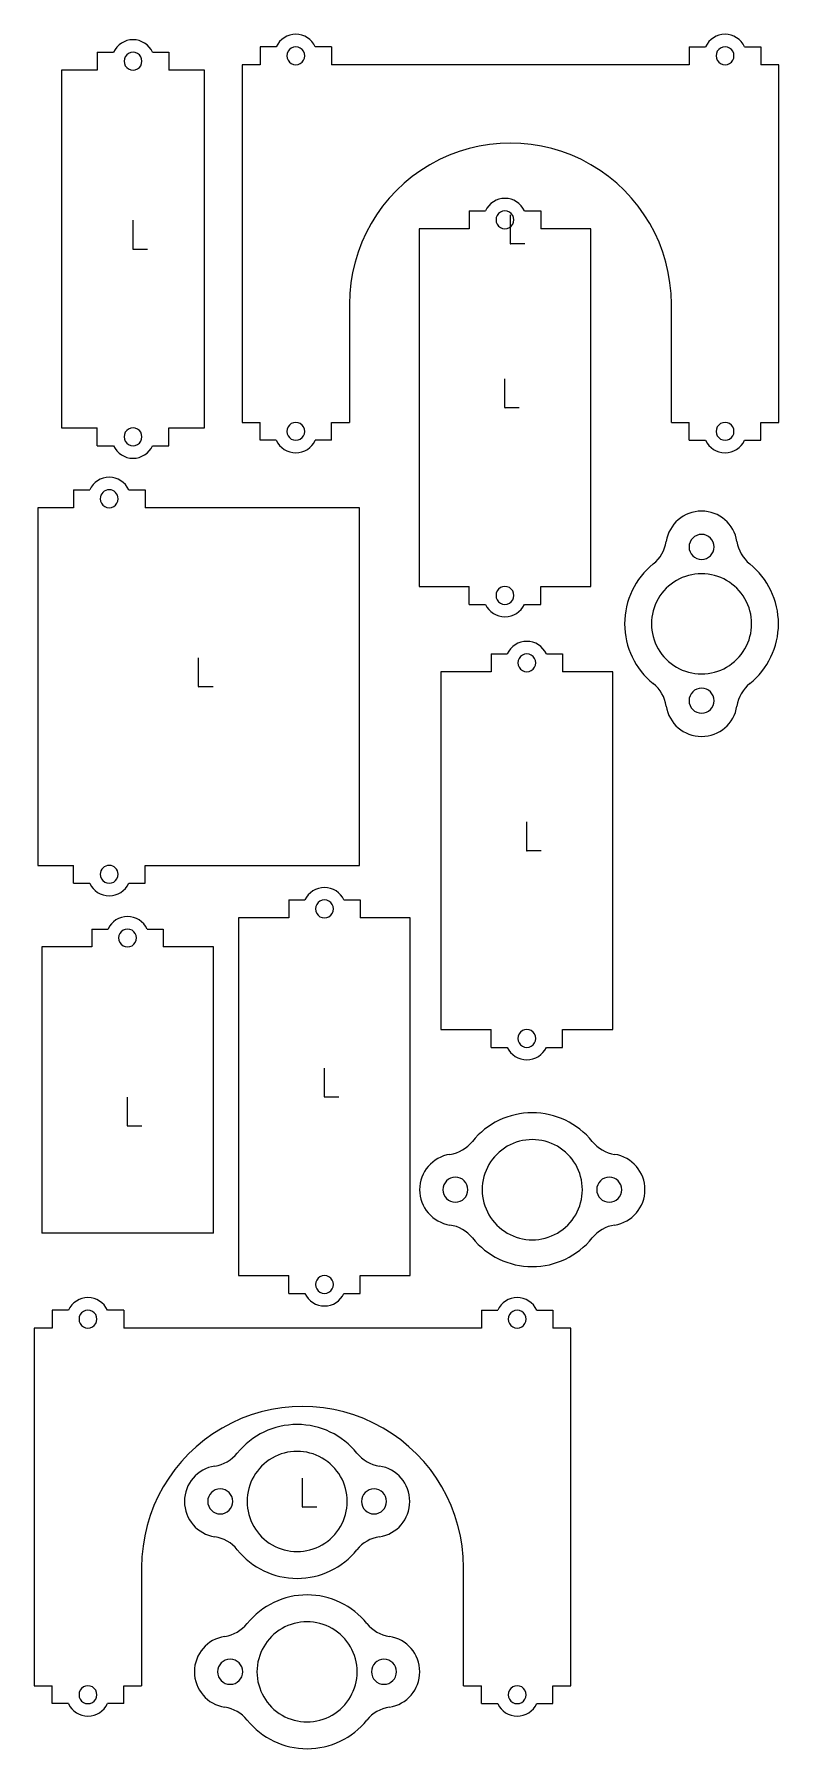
# Model space of a CAD drawing. Header units: millimetres. Extents: x 9 to 546, y 7 to 488.
# Drawn here: x 337.8 to 545.9, y 6.6 to 485.9 of the extents above; entities that cross this region are included whole.
import ezdxf

# ---------------------------------------------------------------- set-up
doc = ezdxf.new("R2010")
doc.units = ezdxf.units.MM
doc.layers.add('Layer_1', color=7, linetype='CONTINUOUS')

msp = doc.modelspace()

# ---------------------------------------------------------------- linework, layer by layer
at = {"layer": 'Layer_1', "color": 7}
for points in [[(355.421006, 480.846217), (355.421006, 475.846392)], [(355.421006, 480.846217), (359.966648, 480.846217)], [(370.875352, 480.846217), (375.420994, 480.846217)], [(375.420994, 480.846217), (375.420994, 475.846392)], [(400.919069, 482.375217), (400.919069, 477.375392)], [(405.464605, 482.375217), (400.919069, 482.375217)], [(420.919163, 482.375217), (416.373362, 482.375217)], [(420.919163, 482.375217), (420.919163, 477.375392)], [(520.918837, 482.375217), (520.918837, 477.375392)], [(520.918837, 482.375217), (525.464638, 482.375217)], [(536.373395, 482.375217), (540.918931, 482.375217), (540.918931, 477.375392)], [(345.421012, 475.846392), (345.421012, 375.845395)], [(355.421006, 475.846392), (345.421012, 475.846392)], [(385.420988, 475.846392), (375.420994, 475.846392)], [(385.420988, 375.845395), (385.420988, 475.846392)], [(395.91898, 477.375392), (395.91898, 377.374395)], [(400.919069, 477.375392), (395.91898, 477.375392)], [(520.918837, 477.375392), (420.919163, 477.375392)], [(545.91902, 477.375392), (540.918931, 477.375392)], [(545.91902, 377.374395), (545.91902, 477.375392)], [(459.390006, 436.506217), (459.390006, 431.506392)], [(459.390006, 436.506217), (463.935648, 436.506217)], [(474.844352, 436.506217), (479.389994, 436.506217)], [(479.389994, 436.506217), (479.389994, 431.506392)], [(365.421, 425.846291), (365.421, 433.873739)], [(445.39002, 431.506392), (445.39002, 331.505395)], [(459.390006, 431.506392), (445.39002, 431.506392)], [(470.919, 427.375291), (470.919, 435.402739)], [(493.38998, 431.506392), (479.389994, 431.506392)], [(493.38998, 331.505395), (493.38998, 431.506392)], [(470.919, 427.375291), (474.932089, 427.375291)], [(365.421, 425.846291), (369.434089, 425.846291)], [(425.918988, 410.447271), (425.918988, 377.374395)], [(515.919012, 377.374395), (515.919012, 410.447271)], [(469.39, 381.506291), (469.39, 389.533739)], [(469.39, 381.506291), (473.403089, 381.506291)], [(345.421012, 375.845395), (355.421006, 375.845395)], [(355.421006, 370.847423), (355.421006, 375.845395)], [(375.420994, 370.847423), (375.420994, 375.845395)], [(375.420994, 375.845395), (385.420988, 375.845395)], [(395.91898, 377.374395), (400.919069, 377.374395)], [(405.464605, 372.376423), (400.919069, 372.376423), (400.919069, 377.374395)], [(420.919163, 372.376423), (420.919163, 377.374395)], [(420.919163, 377.374395), (425.918988, 377.374395)], [(515.919012, 377.374395), (520.918837, 377.374395)], [(520.918837, 372.376423), (520.918837, 377.374395)], [(540.918931, 377.374395), (545.91902, 377.374395)], [(540.918931, 372.376423), (540.918931, 377.374395)], [(355.421006, 370.847423), (359.966648, 370.847423)], [(370.875352, 370.847423), (375.420994, 370.847423)], [(420.919163, 372.376423), (416.373362, 372.376423)], [(520.918837, 372.376423), (525.464638, 372.376423)], [(536.373395, 372.376423), (540.918931, 372.376423)], [(348.768167, 358.529217), (348.768167, 353.529392)], [(348.768167, 358.529217), (353.313703, 358.529217)], [(364.222381, 358.529217), (368.768022, 358.529217)], [(368.768022, 358.529217), (368.768022, 353.529392)], [(338.767988, 353.529392), (338.767988, 253.528395)], [(348.768167, 353.529392), (338.767988, 353.529392)], [(428.768012, 353.529392), (368.768022, 353.529392)], [(428.768012, 253.528395), (428.768012, 353.529392)], [(445.39002, 331.505395), (459.390006, 331.505395)], [(459.390006, 326.507423), (459.390006, 331.505395)], [(479.389994, 326.507423), (479.389994, 331.505395)], [(479.389994, 331.505395), (493.38998, 331.505395)], [(459.390006, 326.507423), (463.935648, 326.507423)], [(474.844352, 326.507423), (479.389994, 326.507423)], [(383.768, 303.529291), (383.768, 311.556739)], [(465.506006, 312.660417), (465.506006, 307.660592)], [(465.506006, 312.660417), (470.051648, 312.660417)], [(480.960352, 312.660417), (485.505994, 312.660417)], [(485.505994, 312.660417), (485.505994, 307.660592)], [(451.50602, 307.660592), (451.50602, 207.659596)], [(465.506006, 307.660592), (451.50602, 307.660592)], [(499.50598, 307.660592), (485.505994, 307.660592)], [(499.50598, 207.659596), (499.50598, 307.660592)], [(383.768, 303.529291), (387.781089, 303.529291)], [(475.506, 257.660491), (475.506, 265.687939)], [(475.506, 257.660491), (479.519089, 257.660491)], [(338.767988, 253.528395), (348.768167, 253.528395)], [(348.768167, 248.530423), (348.768167, 253.528395)], [(368.768022, 248.530423), (368.768022, 253.528395)], [(368.768022, 253.528395), (428.768012, 253.528395)], [(348.768167, 248.530423), (353.313703, 248.530423)], [(364.222381, 248.530423), (368.768022, 248.530423)], [(408.934006, 243.857317), (408.934006, 238.857492)], [(408.934006, 243.857317), (413.479648, 243.857317)], [(424.388352, 243.857317), (428.933994, 243.857317)], [(428.933994, 243.857317), (428.933994, 238.857492)], [(353.892006, 235.735517), (353.892006, 230.735692)], [(353.892006, 235.735517), (358.437648, 235.735517)], [(369.346352, 235.735517), (373.891994, 235.735517)], [(373.891994, 235.735517), (373.891994, 230.735692)], [(394.93402, 238.857492), (394.93402, 138.856495)], [(408.934006, 238.857492), (394.93402, 238.857492)], [(442.93398, 238.857492), (428.933994, 238.857492)], [(442.93398, 138.856495), (442.93398, 238.857492)], [(339.89202, 230.735692), (339.89202, 150.734524)], [(353.892006, 230.735692), (339.89202, 230.735692)], [(387.89198, 230.735692), (373.891994, 230.735692)], [(387.89198, 150.734524), (387.89198, 230.735692)], [(451.50602, 207.659596), (465.506006, 207.659596)], [(465.506006, 202.661623), (465.506006, 207.659596)], [(485.505994, 202.661623), (485.505994, 207.659596)], [(485.505994, 207.659596), (499.50598, 207.659596)], [(465.506006, 202.661623), (470.051648, 202.661623)], [(480.960352, 202.661623), (485.505994, 202.661623)], [(418.934, 188.857391), (418.934, 196.884839)], [(363.892, 180.735591), (363.892, 188.763039)], [(418.934, 188.857391), (422.947089, 188.857391)], [(363.892, 180.735591), (367.905089, 180.735591)], [(387.89198, 150.734524), (339.89202, 150.734524)], [(394.93402, 138.856495), (408.934006, 138.856495)], [(408.934006, 133.858523), (408.934006, 138.856495)], [(428.933994, 133.858523), (428.933994, 138.856495)], [(428.933994, 138.856495), (442.93398, 138.856495)], [(408.934006, 133.858523), (413.479648, 133.858523)], [(424.388352, 133.858523), (428.933994, 133.858523)], [(342.819069, 129.185217), (342.819069, 124.185392)], [(347.364605, 129.185217), (342.819069, 129.185217)], [(362.819163, 129.185217), (358.273362, 129.185217)], [(362.819163, 129.185217), (362.819163, 124.185392)], [(462.818837, 129.185217), (462.818837, 124.185392)], [(462.818837, 129.185217), (467.364638, 129.185217)], [(478.273395, 129.185217), (482.818931, 129.185217), (482.818931, 124.185392)], [(337.81898, 124.185392), (337.81898, 24.184395)], [(342.819069, 124.185392), (337.81898, 124.185392)], [(462.818837, 124.185392), (362.819163, 124.185392)], [(487.81902, 124.185392), (482.818931, 124.185392)], [(487.81902, 24.184395), (487.81902, 124.185392)], [(412.819, 74.185291), (412.819, 82.212739)], [(412.819, 74.185291), (416.832089, 74.185291)], [(367.818988, 57.257271), (367.818988, 24.184395)], [(457.819012, 24.184395), (457.819012, 57.257271)], [(337.81898, 24.184395), (342.819069, 24.184395)], [(347.364605, 19.186423), (342.819069, 19.186423), (342.819069, 24.184395)], [(362.819163, 19.186423), (362.819163, 24.184395)], [(362.819163, 24.184395), (367.818988, 24.184395)], [(457.819012, 24.184395), (462.818837, 24.184395)], [(462.818837, 19.186423), (462.818837, 24.184395)], [(482.818931, 24.184395), (487.81902, 24.184395)], [(482.818931, 19.186423), (482.818931, 24.184395)], [(362.819163, 19.186423), (358.273362, 19.186423)], [(462.818837, 19.186423), (467.364638, 19.186423)], [(478.273395, 19.186423), (482.818931, 19.186423)]]:
    msp.add_lwpolyline(points, dxfattribs=at)
for points in [[(413.419074, 479.875308)], [(533.418921, 479.875308)], [(367.920997, 478.346308)], [(471.889997, 434.006308)], [(470.985146, 427.37537)], [(365.487146, 425.84637)], [(469.456146, 381.50637)], [(413.419074, 374.875436)], [(533.418921, 374.875436)], [(367.920997, 373.346436)], [(361.268028, 356.029308)], [(524.35063, 346.071969)], [(524.35063, 335.071982)], [(471.889997, 329.006436)], [(478.005997, 310.160508)], [(383.834146, 303.52937)], [(524.35063, 303.072023)], [(475.572146, 257.66057)], [(361.268028, 251.029436)], [(421.433997, 241.357408)], [(366.391997, 233.235608)], [(478.005997, 205.160636)], [(419.000146, 188.85747)], [(363.958146, 180.73567)], [(459.035023, 162.86527)], [(491.034982, 162.86527)], [(502.034969, 162.86527)], [(421.433997, 136.357536)], [(355.319074, 126.685308)], [(475.318921, 126.685308)], [(393.290023, 75.71437)], [(412.885146, 74.18537)], [(425.289982, 75.71437)], [(436.289969, 75.71437)], [(396.075023, 28.08437)], [(428.074982, 28.08437)], [(439.074969, 28.08437)], [(355.319074, 21.685436)], [(475.318921, 21.685436)]]:
    msp.add_lwpolyline(points, close=True, dxfattribs=at)
for points in [[(365.421, 484.3463), (363.074981, 484.3463), (360.944159, 482.978975), (359.966651, 480.846305)], [(370.875349, 480.846305), (369.897841, 482.978975), (367.767019, 484.3463), (365.421, 484.3463)], [(410.919077, 485.875301), (408.573057, 485.875301), (406.442235, 484.507976), (405.464727, 482.375305)], [(416.373426, 482.375305), (415.395918, 484.507976), (413.265096, 485.875301), (410.919077, 485.875301)], [(530.918923, 485.875301), (528.572904, 485.875301), (526.442082, 484.507976), (525.464574, 482.375305)], [(536.373273, 482.375305), (535.395765, 484.507976), (533.264943, 485.875301), (530.918923, 485.875301)], [(364.171002, 480.511368), (363.3975, 480.064787), (362.921003, 479.23947), (362.921003, 478.346308)], [(366.670998, 480.511368), (365.897497, 480.95795), (364.944503, 480.95795), (364.171002, 480.511368)], [(367.920997, 478.346308), (367.920997, 479.23947), (367.4445, 480.064787), (366.670998, 480.511368)], [(409.669078, 482.040369), (408.895576, 481.593787), (408.419079, 480.768471), (408.419079, 479.875308)], [(408.419079, 479.875308), (408.419079, 478.982145), (408.895576, 478.156828), (409.669078, 477.710247)], [(412.169075, 482.040369), (411.395573, 482.48695), (410.44258, 482.48695), (409.669078, 482.040369)], [(413.419074, 479.875308), (413.419074, 480.768471), (412.942577, 481.593787), (412.169075, 482.040369)], [(412.169075, 477.710247), (412.942577, 478.156828), (413.419074, 478.982145), (413.419074, 479.875308)], [(529.668925, 482.040369), (528.895423, 481.593787), (528.418926, 480.768471), (528.418926, 479.875308)], [(528.418926, 479.875308), (528.418926, 478.982145), (528.895423, 478.156828), (529.668925, 477.710247)], [(532.168922, 482.040369), (531.39542, 482.48695), (530.442427, 482.48695), (529.668925, 482.040369)], [(533.418921, 479.875308), (533.418921, 480.768471), (532.942424, 481.593787), (532.168922, 482.040369)], [(532.168922, 477.710247), (532.942424, 478.156828), (533.418921, 478.982145), (533.418921, 479.875308)], [(362.921003, 478.346308), (362.921003, 477.453145), (363.3975, 476.627828), (364.171002, 476.181247)], [(364.171002, 476.181247), (364.944503, 475.734665), (365.897497, 475.734665), (366.670998, 476.181247)], [(366.670998, 476.181247), (367.4445, 476.627828), (367.920997, 477.453145), (367.920997, 478.346308)], [(409.669078, 477.710247), (410.44258, 477.263665), (411.395573, 477.263665), (412.169075, 477.710247)], [(529.668925, 477.710247), (530.442427, 477.263665), (531.39542, 477.263665), (532.168922, 477.710247)], [(493.418972, 449.41847), (479.495941, 457.456936), (462.342059, 457.456936), (448.419028, 449.41847)], [(448.419028, 449.41847), (434.495997, 441.380005), (425.919057, 426.524308), (425.919057, 410.447376)], [(515.918943, 410.447376), (515.918943, 426.524308), (507.342003, 441.380005), (493.418972, 449.41847)], [(469.39, 440.0063), (467.043981, 440.0063), (464.913159, 438.638975), (463.935651, 436.506305)], [(468.140002, 436.171368), (467.3665, 435.724787), (466.890003, 434.89947), (466.890003, 434.006308)], [(470.639998, 436.171368), (469.866497, 436.61795), (468.913503, 436.61795), (468.140002, 436.171368)], [(474.844349, 436.506305), (473.866841, 438.638975), (471.736019, 440.0063), (469.39, 440.0063)], [(471.889997, 434.006308), (471.889997, 434.89947), (471.4135, 435.724787), (470.639998, 436.171368)], [(466.890003, 434.006308), (466.890003, 433.113145), (467.3665, 432.287828), (468.140002, 431.841247)], [(468.140002, 431.841247), (468.913503, 431.394665), (469.866497, 431.394665), (470.639998, 431.841247)], [(470.639998, 431.841247), (471.4135, 432.287828), (471.889997, 433.113145), (471.889997, 434.006308)], [(470.885927, 427.432654), (470.865462, 427.420838), (470.852854, 427.399002), (470.852854, 427.37537)], [(470.852854, 427.37537), (470.852854, 427.351739), (470.865462, 427.329902), (470.885927, 427.318086)], [(470.952073, 427.432654), (470.931607, 427.44447), (470.906393, 427.44447), (470.885927, 427.432654)], [(470.885927, 427.318086), (470.906393, 427.306271), (470.931607, 427.306271), (470.952073, 427.318086)], [(470.985146, 427.37537), (470.985146, 427.399002), (470.972538, 427.420838), (470.952073, 427.432654)], [(470.952073, 427.318086), (470.972538, 427.329902), (470.985146, 427.351739), (470.985146, 427.37537)], [(365.387927, 425.903654), (365.367462, 425.891838), (365.354854, 425.870002), (365.354854, 425.84637)], [(365.354854, 425.84637), (365.354854, 425.822739), (365.367462, 425.800902), (365.387927, 425.789086)], [(365.454073, 425.903654), (365.433607, 425.91547), (365.408393, 425.91547), (365.387927, 425.903654)], [(365.387927, 425.789086), (365.408393, 425.777271), (365.433607, 425.777271), (365.454073, 425.789086)], [(365.487146, 425.84637), (365.487146, 425.870002), (365.474538, 425.891838), (365.454073, 425.903654)], [(365.454073, 425.789086), (365.474538, 425.800902), (365.487146, 425.822739), (365.487146, 425.84637)], [(469.356927, 381.563654), (469.336462, 381.551838), (469.323854, 381.530002), (469.323854, 381.50637)], [(469.323854, 381.50637), (469.323854, 381.482739), (469.336462, 381.460902), (469.356927, 381.449086)], [(469.423073, 381.563654), (469.402607, 381.57547), (469.377393, 381.57547), (469.356927, 381.563654)], [(469.356927, 381.449086), (469.377393, 381.437271), (469.402607, 381.437271), (469.423073, 381.449086)], [(469.456146, 381.50637), (469.456146, 381.530002), (469.443538, 381.551838), (469.423073, 381.563654)], [(469.423073, 381.449086), (469.443538, 381.460902), (469.456146, 381.482739), (469.456146, 381.50637)], [(364.171002, 375.511496), (363.3975, 375.064915), (362.921003, 374.239598), (362.921003, 373.346436)], [(366.670998, 375.511496), (365.897497, 375.958078), (364.944503, 375.958078), (364.171002, 375.511496)], [(367.920997, 373.346436), (367.920997, 374.239598), (367.4445, 375.064915), (366.670998, 375.511496)], [(409.669078, 377.040497), (408.895576, 376.593915), (408.419079, 375.768598), (408.419079, 374.875436)], [(408.419079, 374.875436), (408.419079, 373.982273), (408.895576, 373.156956), (409.669078, 372.710374)], [(412.169075, 377.040497), (411.395573, 377.487078), (410.44258, 377.487078), (409.669078, 377.040497)], [(413.419074, 374.875436), (413.419074, 375.768598), (412.942577, 376.593915), (412.169075, 377.040497)], [(412.169075, 372.710374), (412.942577, 373.156956), (413.419074, 373.982273), (413.419074, 374.875436)], [(529.668925, 377.040497), (528.895423, 376.593915), (528.418926, 375.768598), (528.418926, 374.875436)], [(528.418926, 374.875436), (528.418926, 373.982273), (528.895423, 373.156956), (529.668925, 372.710374)], [(532.168922, 377.040497), (531.39542, 377.487078), (530.442427, 377.487078), (529.668925, 377.040497)], [(533.418921, 374.875436), (533.418921, 375.768598), (532.942424, 376.593915), (532.168922, 377.040497)], [(532.168922, 372.710374), (532.942424, 373.156956), (533.418921, 373.982273), (533.418921, 374.875436)], [(359.966651, 370.846444), (360.944159, 368.713773), (363.074981, 367.346448), (365.421, 367.346448)], [(362.921003, 373.346436), (362.921003, 372.453273), (363.3975, 371.627956), (364.171002, 371.181375)], [(364.171002, 371.181375), (364.944503, 370.734793), (365.897497, 370.734793), (366.670998, 371.181375)], [(365.421, 367.346448), (367.767019, 367.346448), (369.897841, 368.713773), (370.875349, 370.846444)], [(366.670998, 371.181375), (367.4445, 371.627956), (367.920997, 372.453273), (367.920997, 373.346436)], [(405.464727, 372.375444), (406.442235, 370.242773), (408.573057, 368.875447), (410.919077, 368.875447)], [(409.669078, 372.710374), (410.44258, 372.263793), (411.395573, 372.263793), (412.169075, 372.710374)], [(410.919077, 368.875447), (413.265096, 368.875447), (415.395918, 370.242773), (416.373426, 372.375444)], [(525.464574, 372.375444), (526.442082, 370.242773), (528.572904, 368.875447), (530.918923, 368.875447)], [(529.668925, 372.710374), (530.442427, 372.263793), (531.39542, 372.263793), (532.168922, 372.710374)], [(530.918923, 368.875447), (533.264943, 368.875447), (535.395765, 370.242773), (536.373273, 372.375444)], [(358.768031, 362.029301), (356.422012, 362.029301), (354.29119, 360.661976), (353.313682, 358.529305)], [(364.222381, 358.529305), (363.244873, 360.661976), (361.114051, 362.029301), (358.768031, 362.029301)], [(358.768031, 358.529305), (357.387321, 358.529305), (356.268034, 357.410018), (356.268034, 356.029308)], [(356.268034, 356.029308), (356.268034, 355.136145), (356.744531, 354.310828), (357.518033, 353.864247)], [(361.268028, 356.029308), (361.268028, 357.410018), (360.148741, 358.529305), (358.768031, 358.529305)], [(360.01803, 353.864247), (360.791532, 354.310828), (361.268028, 355.136145), (361.268028, 356.029308)], [(357.518033, 353.864247), (358.291534, 353.417665), (359.244528, 353.417665), (360.01803, 353.864247)], [(524.35063, 352.572019), (519.411473, 352.572019), (515.212132, 348.966004), (514.465544, 344.083599)], [(534.235715, 344.083599), (533.489128, 348.966004), (529.289787, 352.572019), (524.35063, 352.572019)], [(524.35063, 346.071969), (522.418011, 346.071437), (520.851596, 344.504591), (520.851596, 342.571973)], [(527.849663, 342.571973), (527.849663, 344.504591), (526.283248, 346.071437), (524.35063, 346.071969)], [(510.856712, 337.810074), (512.800746, 339.377319), (514.088076, 341.61519), (514.465544, 344.083599)], [(520.851596, 342.571973), (520.851596, 340.639354), (522.418011, 339.072509), (524.35063, 339.071977)], [(524.35063, 339.071977), (526.283248, 339.072509), (527.849663, 340.639354), (527.849663, 342.571973)], [(534.235715, 344.083599), (534.613183, 341.61519), (535.900514, 339.377319), (537.844548, 337.810074)], [(510.856712, 337.810074), (505.794005, 333.728617), (502.850653, 327.575022), (502.850653, 321.072)], [(545.850607, 321.072), (545.850607, 327.575022), (542.907255, 333.728617), (537.844548, 337.810074)], [(468.140002, 331.171496), (467.3665, 330.724915), (466.890003, 329.899598), (466.890003, 329.006436)], [(470.639998, 331.171496), (469.866497, 331.618078), (468.913503, 331.618078), (468.140002, 331.171496)], [(471.889997, 329.006436), (471.889997, 329.899598), (471.4135, 330.724915), (470.639998, 331.171496)], [(524.35063, 335.071982), (519.348918, 335.071982), (514.727145, 332.403601), (512.226289, 328.071991)], [(536.47497, 328.071991), (533.974114, 332.403601), (529.352342, 335.071982), (524.35063, 335.071982)], [(463.935651, 326.506444), (464.913159, 324.373773), (467.043981, 323.006448), (469.39, 323.006448)], [(466.890003, 329.006436), (466.890003, 328.113273), (467.3665, 327.287956), (468.140002, 326.841375)], [(468.140002, 326.841375), (468.913503, 326.394793), (469.866497, 326.394793), (470.639998, 326.841375)], [(469.39, 323.006448), (471.736019, 323.006448), (473.866841, 324.373773), (474.844349, 326.506444)], [(470.639998, 326.841375), (471.4135, 327.287956), (471.889997, 328.113273), (471.889997, 329.006436)], [(512.226289, 328.071991), (509.725433, 323.740382), (509.725433, 318.403618), (512.226289, 314.072009)], [(536.47497, 314.072009), (538.975826, 318.403618), (538.975826, 323.740382), (536.47497, 328.071991)], [(502.850653, 321.072), (502.850653, 314.568978), (505.794005, 308.415383), (510.856712, 304.333926)], [(537.844548, 304.333926), (542.907255, 308.415383), (545.850607, 314.568978), (545.850607, 321.072)], [(475.506, 316.1605), (473.159981, 316.1605), (471.029159, 314.793175), (470.051651, 312.660505)], [(474.256002, 312.325568), (473.4825, 311.878987), (473.006003, 311.05367), (473.006003, 310.160508)], [(476.755998, 312.325568), (475.982497, 312.77215), (475.029503, 312.77215), (474.256002, 312.325568)], [(480.960349, 312.660505), (479.982841, 314.793175), (477.852019, 316.1605), (475.506, 316.1605)], [(478.005997, 310.160508), (478.005997, 311.05367), (477.5295, 311.878987), (476.755998, 312.325568)], [(512.226289, 314.072009), (514.727145, 309.740399), (519.348918, 307.072018), (524.35063, 307.072018)], [(524.35063, 307.072018), (529.352342, 307.072018), (533.974114, 309.740399), (536.47497, 314.072009)], [(473.006003, 310.160508), (473.006003, 309.267345), (473.4825, 308.442028), (474.256002, 307.995447)], [(474.256002, 307.995447), (475.029503, 307.548865), (475.982497, 307.548865), (476.755998, 307.995447)], [(476.755998, 307.995447), (477.5295, 308.442028), (478.005997, 309.267345), (478.005997, 310.160508)], [(383.734927, 303.586654), (383.714462, 303.574838), (383.701854, 303.553002), (383.701854, 303.52937)], [(383.701854, 303.52937), (383.701854, 303.505739), (383.714462, 303.483902), (383.734927, 303.472086)], [(383.801073, 303.586654), (383.780607, 303.59847), (383.755393, 303.59847), (383.734927, 303.586654)], [(383.734927, 303.472086), (383.755393, 303.460271), (383.780607, 303.460271), (383.801073, 303.472086)], [(383.834146, 303.52937), (383.834146, 303.553002), (383.821538, 303.574838), (383.801073, 303.586654)], [(383.801073, 303.472086), (383.821538, 303.483902), (383.834146, 303.505739), (383.834146, 303.52937)], [(514.465544, 298.060401), (514.088076, 300.52881), (512.800746, 302.766681), (510.856712, 304.333926)], [(524.35063, 303.072023), (522.418011, 303.071491), (520.851596, 301.504646), (520.851596, 299.572027)], [(527.849663, 299.572027), (527.849663, 301.504646), (526.283248, 303.071491), (524.35063, 303.072023)], [(537.844548, 304.333926), (535.900514, 302.766681), (534.613183, 300.52881), (534.235715, 298.060401)], [(514.465544, 298.060401), (515.212132, 293.177996), (519.411473, 289.571981), (524.35063, 289.571981)], [(520.851596, 299.572027), (520.851596, 297.639409), (522.418011, 296.072563), (524.35063, 296.072031)], [(524.35063, 296.072031), (526.283248, 296.072563), (527.849663, 297.639409), (527.849663, 299.572027)], [(524.35063, 289.571981), (529.289787, 289.571981), (533.489128, 293.177996), (534.235715, 298.060401)], [(475.472927, 257.717854), (475.452462, 257.706038), (475.439854, 257.684202), (475.439854, 257.66057)], [(475.439854, 257.66057), (475.439854, 257.636939), (475.452462, 257.615102), (475.472927, 257.603286)], [(475.539073, 257.717854), (475.518607, 257.72967), (475.493393, 257.72967), (475.472927, 257.717854)], [(475.472927, 257.603286), (475.493393, 257.591471), (475.518607, 257.591471), (475.539073, 257.603286)], [(475.572146, 257.66057), (475.572146, 257.684202), (475.559538, 257.706038), (475.539073, 257.717854)], [(475.539073, 257.603286), (475.559538, 257.615102), (475.572146, 257.636939), (475.572146, 257.66057)], [(358.768031, 253.529433), (357.387321, 253.529433), (356.268034, 252.410146), (356.268034, 251.029436)], [(356.268034, 251.029436), (356.268034, 250.136273), (356.744531, 249.310956), (357.518033, 248.864374)], [(361.268028, 251.029436), (361.268028, 252.410146), (360.148741, 253.529433), (358.768031, 253.529433)], [(360.01803, 248.864374), (360.791532, 249.310956), (361.268028, 250.136273), (361.268028, 251.029436)], [(353.313682, 248.529444), (354.29119, 246.396773), (356.422012, 245.029447), (358.768031, 245.029447)], [(357.518033, 248.864374), (358.291534, 248.417793), (359.244528, 248.417793), (360.01803, 248.864374)], [(358.768031, 245.029447), (361.114051, 245.029447), (363.244873, 246.396773), (364.222381, 248.529444)], [(418.934, 247.3574), (416.587981, 247.3574), (414.457159, 245.990075), (413.479651, 243.857405)], [(424.388349, 243.857405), (423.410841, 245.990075), (421.280019, 247.3574), (418.934, 247.3574)], [(417.684002, 243.522468), (416.9105, 243.075887), (416.434003, 242.25057), (416.434003, 241.357408)], [(416.434003, 241.357408), (416.434003, 240.464245), (416.9105, 239.638928), (417.684002, 239.192347)], [(420.183998, 243.522468), (419.410497, 243.96905), (418.457503, 243.96905), (417.684002, 243.522468)], [(421.433997, 241.357408), (421.433997, 242.25057), (420.9575, 243.075887), (420.183998, 243.522468)], [(420.183998, 239.192347), (420.9575, 239.638928), (421.433997, 240.464245), (421.433997, 241.357408)], [(363.892, 239.2356), (361.545981, 239.2356), (359.415159, 237.868275), (358.437651, 235.735605)], [(362.642002, 235.400668), (361.8685, 234.954087), (361.392003, 234.12877), (361.392003, 233.235608)], [(365.141998, 235.400668), (364.368497, 235.84725), (363.415503, 235.84725), (362.642002, 235.400668)], [(369.346349, 235.735605), (368.368841, 237.868275), (366.238019, 239.2356), (363.892, 239.2356)], [(366.391997, 233.235608), (366.391997, 234.12877), (365.9155, 234.954087), (365.141998, 235.400668)], [(417.684002, 239.192347), (418.457503, 238.745765), (419.410497, 238.745765), (420.183998, 239.192347)], [(361.392003, 233.235608), (361.392003, 232.342445), (361.8685, 231.517128), (362.642002, 231.070547)], [(362.642002, 231.070547), (363.415503, 230.623965), (364.368497, 230.623965), (365.141998, 231.070547)], [(365.141998, 231.070547), (365.9155, 231.517128), (366.391997, 232.342445), (366.391997, 233.235608)], [(474.256002, 207.325696), (473.4825, 206.879115), (473.006003, 206.053798), (473.006003, 205.160636)], [(476.755998, 207.325696), (475.982497, 207.772278), (475.029503, 207.772278), (474.256002, 207.325696)], [(478.005997, 205.160636), (478.005997, 206.053798), (477.5295, 206.879115), (476.755998, 207.325696)], [(470.051651, 202.660644), (471.029159, 200.527973), (473.159981, 199.160648), (475.506, 199.160648)], [(473.006003, 205.160636), (473.006003, 204.267473), (473.4825, 203.442156), (474.256002, 202.995575)], [(474.256002, 202.995575), (475.029503, 202.548993), (475.982497, 202.548993), (476.755998, 202.995575)], [(475.506, 199.160648), (477.852019, 199.160648), (479.982841, 200.527973), (480.960349, 202.660644)], [(476.755998, 202.995575), (477.5295, 203.442156), (478.005997, 204.267473), (478.005997, 205.160636)], [(418.900927, 188.914754), (418.880462, 188.902938), (418.867854, 188.881102), (418.867854, 188.85747)], [(418.867854, 188.85747), (418.867854, 188.833839), (418.880462, 188.812002), (418.900927, 188.800186)], [(418.967073, 188.914754), (418.946607, 188.92657), (418.921393, 188.92657), (418.900927, 188.914754)], [(418.900927, 188.800186), (418.921393, 188.788371), (418.946607, 188.788371), (418.967073, 188.800186)], [(419.000146, 188.85747), (419.000146, 188.881102), (418.987538, 188.902938), (418.967073, 188.914754)], [(418.967073, 188.800186), (418.987538, 188.812002), (419.000146, 188.833839), (419.000146, 188.85747)], [(477.035, 184.365247), (470.531978, 184.365247), (464.378383, 181.421895), (460.296926, 176.359188)], [(493.773074, 176.359188), (489.691617, 181.421895), (483.538022, 184.365247), (477.035, 184.365247)], [(363.858927, 180.792954), (363.838462, 180.781138), (363.825854, 180.759302), (363.825854, 180.73567)], [(363.825854, 180.73567), (363.825854, 180.712039), (363.838462, 180.690202), (363.858927, 180.678386)], [(363.925073, 180.792954), (363.904607, 180.80477), (363.879393, 180.80477), (363.858927, 180.792954)], [(363.858927, 180.678386), (363.879393, 180.666571), (363.904607, 180.666571), (363.925073, 180.678386)], [(363.958146, 180.73567), (363.958146, 180.759302), (363.945538, 180.781138), (363.925073, 180.792954)], [(363.925073, 180.678386), (363.945538, 180.690202), (363.958146, 180.712039), (363.958146, 180.73567)], [(484.034991, 174.989611), (479.703382, 177.490467), (474.366618, 177.490467), (470.035009, 174.989611)], [(454.023401, 172.750356), (449.140996, 172.003768), (445.534981, 167.804427), (445.534981, 162.86527)], [(454.023401, 172.750356), (456.49181, 173.127824), (458.729681, 174.415154), (460.296926, 176.359188)], [(470.035009, 174.989611), (465.703399, 172.488755), (463.035018, 167.866982), (463.035018, 162.86527)], [(491.034982, 162.86527), (491.034982, 167.866982), (488.366601, 172.488755), (484.034991, 174.989611)], [(493.773074, 176.359188), (495.340319, 174.415154), (497.57819, 173.127824), (500.046599, 172.750356)], [(508.535019, 162.86527), (508.535019, 167.804427), (504.929004, 172.003768), (500.046599, 172.750356)], [(455.535027, 166.364304), (453.602409, 166.364304), (452.035563, 164.797889), (452.035031, 162.86527)], [(459.035023, 162.86527), (459.034491, 164.797889), (457.467646, 166.364304), (455.535027, 166.364304)], [(498.534973, 166.364304), (496.602354, 166.364304), (495.035509, 164.797889), (495.034977, 162.86527)], [(502.034969, 162.86527), (502.034437, 164.797889), (500.467591, 166.364304), (498.534973, 166.364304)], [(445.534981, 162.86527), (445.534981, 157.926113), (449.140996, 153.726772), (454.023401, 152.980185)], [(452.035031, 162.86527), (452.035563, 160.932652), (453.602409, 159.366237), (455.535027, 159.366237)], [(455.535027, 159.366237), (457.467646, 159.366237), (459.034491, 160.932652), (459.035023, 162.86527)], [(463.035018, 162.86527), (463.035018, 157.863558), (465.703399, 153.241786), (470.035009, 150.74093)], [(484.034991, 150.74093), (488.366601, 153.241786), (491.034982, 157.863558), (491.034982, 162.86527)], [(495.034977, 162.86527), (495.035509, 160.932652), (496.602354, 159.366237), (498.534973, 159.366237)], [(498.534973, 159.366237), (500.467591, 159.366237), (502.034437, 160.932652), (502.034969, 162.86527)], [(500.046599, 152.980185), (504.929004, 153.726772), (508.535019, 157.926113), (508.535019, 162.86527)], [(460.296926, 149.371352), (458.729681, 151.315386), (456.49181, 152.602717), (454.023401, 152.980185)], [(460.296926, 149.371352), (464.378383, 144.308645), (470.531978, 141.365293), (477.035, 141.365293)], [(470.035009, 150.74093), (474.366618, 148.240074), (479.703382, 148.240074), (484.034991, 150.74093)], [(477.035, 141.365293), (483.538022, 141.365293), (489.691617, 144.308645), (493.773074, 149.371352)], [(500.046599, 152.980185), (497.57819, 152.602717), (495.340319, 151.315386), (493.773074, 149.371352)], [(417.684002, 138.522596), (416.9105, 138.076015), (416.434003, 137.250698), (416.434003, 136.357536)], [(416.434003, 136.357536), (416.434003, 135.464373), (416.9105, 134.639056), (417.684002, 134.192475)], [(420.183998, 138.522596), (419.410497, 138.969178), (418.457503, 138.969178), (417.684002, 138.522596)], [(421.433997, 136.357536), (421.433997, 137.250698), (420.9575, 138.076015), (420.183998, 138.522596)], [(420.183998, 134.192475), (420.9575, 134.639056), (421.433997, 135.464373), (421.433997, 136.357536)], [(352.819077, 132.685301), (350.473057, 132.685301), (348.342235, 131.317976), (347.364727, 129.185305)], [(358.273426, 129.185305), (357.295918, 131.317976), (355.165096, 132.685301), (352.819077, 132.685301)], [(413.479651, 133.857544), (414.457159, 131.724873), (416.587981, 130.357548), (418.934, 130.357548)], [(417.684002, 134.192475), (418.457503, 133.745893), (419.410497, 133.745893), (420.183998, 134.192475)], [(418.934, 130.357548), (421.280019, 130.357548), (423.410841, 131.724873), (424.388349, 133.857544)], [(472.818923, 132.685301), (470.472904, 132.685301), (468.342082, 131.317976), (467.364574, 129.185305)], [(478.273273, 129.185305), (477.295765, 131.317976), (475.164943, 132.685301), (472.818923, 132.685301)], [(351.569078, 128.850369), (350.795576, 128.403787), (350.319079, 127.578471), (350.319079, 126.685308)], [(350.319079, 126.685308), (350.319079, 125.792145), (350.795576, 124.966828), (351.569078, 124.520247)], [(354.069075, 128.850369), (353.295573, 129.29695), (352.34258, 129.29695), (351.569078, 128.850369)], [(355.319074, 126.685308), (355.319074, 127.578471), (354.842577, 128.403787), (354.069075, 128.850369)], [(354.069075, 124.520247), (354.842577, 124.966828), (355.319074, 125.792145), (355.319074, 126.685308)], [(471.568925, 128.850369), (470.795423, 128.403787), (470.318926, 127.578471), (470.318926, 126.685308)], [(470.318926, 126.685308), (470.318926, 125.792145), (470.795423, 124.966828), (471.568925, 124.520247)], [(474.068922, 128.850369), (473.29542, 129.29695), (472.342427, 129.29695), (471.568925, 128.850369)], [(475.318921, 126.685308), (475.318921, 127.578471), (474.842424, 128.403787), (474.068922, 128.850369)], [(474.068922, 124.520247), (474.842424, 124.966828), (475.318921, 125.792145), (475.318921, 126.685308)], [(351.569078, 124.520247), (352.34258, 124.073665), (353.295573, 124.073665), (354.069075, 124.520247)], [(471.568925, 124.520247), (472.342427, 124.073665), (473.29542, 124.073665), (474.068922, 124.520247)], [(435.318972, 96.22847), (421.395941, 104.266936), (404.242059, 104.266936), (390.319028, 96.22847)], [(390.319028, 96.22847), (376.395997, 88.190005), (367.819057, 73.334308), (367.819057, 57.257376)], [(411.29, 97.214347), (404.786978, 97.214347), (398.633383, 94.270995), (394.551926, 89.208288)], [(428.028074, 89.208288), (423.946617, 94.270995), (417.793022, 97.214347), (411.29, 97.214347)], [(457.818943, 57.257376), (457.818943, 73.334308), (449.242003, 88.190005), (435.318972, 96.22847)], [(388.278401, 85.599456), (390.74681, 85.976924), (392.984681, 87.264254), (394.551926, 89.208288)], [(404.290009, 87.838711), (399.958399, 85.337855), (397.290018, 80.716082), (397.290018, 75.71437)], [(418.289991, 87.838711), (413.958382, 90.339567), (408.621618, 90.339567), (404.290009, 87.838711)], [(425.289982, 75.71437), (425.289982, 80.716082), (422.621601, 85.337855), (418.289991, 87.838711)], [(428.028074, 89.208288), (429.595319, 87.264254), (431.83319, 85.976924), (434.301599, 85.599456)], [(388.278401, 85.599456), (383.395996, 84.852868), (379.789981, 80.653527), (379.789981, 75.71437)], [(442.790019, 75.71437), (442.790019, 80.653527), (439.184004, 84.852868), (434.301599, 85.599456)], [(389.790027, 79.213404), (387.857409, 79.213404), (386.290563, 77.646989), (386.290031, 75.71437)], [(393.290023, 75.71437), (393.289491, 77.646989), (391.722646, 79.213404), (389.790027, 79.213404)], [(432.789973, 79.213404), (430.857354, 79.213404), (429.290509, 77.646989), (429.289977, 75.71437)], [(436.289969, 75.71437), (436.289437, 77.646989), (434.722591, 79.213404), (432.789973, 79.213404)], [(379.789981, 75.71437), (379.789981, 70.775213), (383.395996, 66.575872), (388.278401, 65.829285)], [(386.290031, 75.71437), (386.290563, 73.781752), (387.857409, 72.215337), (389.790027, 72.215337)], [(389.790027, 72.215337), (391.722646, 72.215337), (393.289491, 73.781752), (393.290023, 75.71437)], [(397.290018, 75.71437), (397.290018, 70.712658), (399.958399, 66.090886), (404.290009, 63.59003)], [(412.785927, 74.242654), (412.765462, 74.230838), (412.752854, 74.209002), (412.752854, 74.18537)], [(412.752854, 74.18537), (412.752854, 74.161739), (412.765462, 74.139902), (412.785927, 74.128086)], [(412.852073, 74.242654), (412.831607, 74.25447), (412.806393, 74.25447), (412.785927, 74.242654)], [(412.785927, 74.128086), (412.806393, 74.116271), (412.831607, 74.116271), (412.852073, 74.128086)], [(412.885146, 74.18537), (412.885146, 74.209002), (412.872538, 74.230838), (412.852073, 74.242654)], [(412.852073, 74.128086), (412.872538, 74.139902), (412.885146, 74.161739), (412.885146, 74.18537)], [(418.289991, 63.59003), (422.621601, 66.090886), (425.289982, 70.712658), (425.289982, 75.71437)], [(429.289977, 75.71437), (429.290509, 73.781752), (430.857354, 72.215337), (432.789973, 72.215337)], [(432.789973, 72.215337), (434.722591, 72.215337), (436.289437, 73.781752), (436.289969, 75.71437)], [(434.301599, 65.829285), (439.184004, 66.575872), (442.790019, 70.775213), (442.790019, 75.71437)], [(394.551926, 62.220452), (392.984681, 64.164486), (390.74681, 65.451817), (388.278401, 65.829285)], [(404.290009, 63.59003), (408.621618, 61.089174), (413.958382, 61.089174), (418.289991, 63.59003)], [(434.301599, 65.829285), (431.83319, 65.451817), (429.595319, 64.164486), (428.028074, 62.220452)], [(394.551926, 62.220452), (398.633383, 57.157745), (404.786978, 54.214393), (411.29, 54.214393)], [(411.29, 54.214393), (417.793022, 54.214393), (423.946617, 57.157745), (428.028074, 62.220452)], [(414.075, 49.584347), (407.571978, 49.584347), (401.418383, 46.640995), (397.336926, 41.578288)], [(430.813074, 41.578288), (426.731617, 46.640995), (420.578022, 49.584347), (414.075, 49.584347)], [(391.063401, 37.969456), (393.53181, 38.346924), (395.769681, 39.634254), (397.336926, 41.578288)], [(407.075009, 40.208711), (402.743399, 37.707855), (400.075018, 33.086082), (400.075018, 28.08437)], [(421.074991, 40.208711), (416.743382, 42.709567), (411.406618, 42.709567), (407.075009, 40.208711)], [(428.074982, 28.08437), (428.074982, 33.086082), (425.406601, 37.707855), (421.074991, 40.208711)], [(430.813074, 41.578288), (432.380319, 39.634254), (434.61819, 38.346924), (437.086599, 37.969456)], [(391.063401, 37.969456), (386.180996, 37.222868), (382.574981, 33.023527), (382.574981, 28.08437)], [(445.575019, 28.08437), (445.575019, 33.023527), (441.969004, 37.222868), (437.086599, 37.969456)], [(392.575027, 31.583404), (390.642409, 31.583404), (389.075563, 30.016989), (389.075031, 28.08437)], [(396.075023, 28.08437), (396.074491, 30.016989), (394.507646, 31.583404), (392.575027, 31.583404)], [(435.574973, 31.583404), (433.642354, 31.583404), (432.075509, 30.016989), (432.074977, 28.08437)], [(439.074969, 28.08437), (439.074437, 30.016989), (437.507591, 31.583404), (435.574973, 31.583404)], [(354.069075, 23.850497), (353.295573, 24.297078), (352.34258, 24.297078), (351.569078, 23.850497)], [(382.574981, 28.08437), (382.574981, 23.145213), (386.180996, 18.945872), (391.063401, 18.199285)], [(389.075031, 28.08437), (389.075563, 26.151752), (390.642409, 24.585337), (392.575027, 24.585337)], [(392.575027, 24.585337), (394.507646, 24.585337), (396.074491, 26.151752), (396.075023, 28.08437)], [(400.075018, 28.08437), (400.075018, 23.082658), (402.743399, 18.460886), (407.075009, 15.96003)], [(421.074991, 15.96003), (425.406601, 18.460886), (428.074982, 23.082658), (428.074982, 28.08437)], [(432.074977, 28.08437), (432.075509, 26.151752), (433.642354, 24.585337), (435.574973, 24.585337)], [(435.574973, 24.585337), (437.507591, 24.585337), (439.074437, 26.151752), (439.074969, 28.08437)], [(437.086599, 18.199285), (441.969004, 18.945872), (445.575019, 23.145213), (445.575019, 28.08437)], [(474.068922, 23.850497), (473.29542, 24.297078), (472.342427, 24.297078), (471.568925, 23.850497)], [(347.364727, 19.185444), (348.342235, 17.052773), (350.473057, 15.685447), (352.819077, 15.685447)], [(351.569078, 23.850497), (350.795576, 23.403915), (350.319079, 22.578598), (350.319079, 21.685436)], [(350.319079, 21.685436), (350.319079, 20.792273), (350.795576, 19.966956), (351.569078, 19.520374)], [(351.569078, 19.520374), (352.34258, 19.073793), (353.295573, 19.073793), (354.069075, 19.520374)], [(352.819077, 15.685447), (355.165096, 15.685447), (357.295918, 17.052773), (358.273426, 19.185444)], [(355.319074, 21.685436), (355.319074, 22.578598), (354.842577, 23.403915), (354.069075, 23.850497)], [(354.069075, 19.520374), (354.842577, 19.966956), (355.319074, 20.792273), (355.319074, 21.685436)], [(467.364574, 19.185444), (468.342082, 17.052773), (470.472904, 15.685447), (472.818923, 15.685447)], [(471.568925, 23.850497), (470.795423, 23.403915), (470.318926, 22.578598), (470.318926, 21.685436)], [(470.318926, 21.685436), (470.318926, 20.792273), (470.795423, 19.966956), (471.568925, 19.520374)], [(471.568925, 19.520374), (472.342427, 19.073793), (473.29542, 19.073793), (474.068922, 19.520374)], [(472.818923, 15.685447), (475.164943, 15.685447), (477.295765, 17.052773), (478.273273, 19.185444)], [(475.318921, 21.685436), (475.318921, 22.578598), (474.842424, 23.403915), (474.068922, 23.850497)], [(474.068922, 19.520374), (474.842424, 19.966956), (475.318921, 20.792273), (475.318921, 21.685436)], [(397.336926, 14.590452), (395.769681, 16.534486), (393.53181, 17.821817), (391.063401, 18.199285)], [(397.336926, 14.590452), (401.418383, 9.527745), (407.571978, 6.584393), (414.075, 6.584393)], [(407.075009, 15.96003), (411.406618, 13.459174), (416.743382, 13.459174), (421.074991, 15.96003)], [(414.075, 6.584393), (420.578022, 6.584393), (426.731617, 9.527745), (430.813074, 14.590452)], [(437.086599, 18.199285), (434.61819, 17.821817), (432.380319, 16.534486), (430.813074, 14.590452)]]:
    msp.add_open_spline(points, degree=3, dxfattribs=at)

doc.saveas('drawing.dxf')
